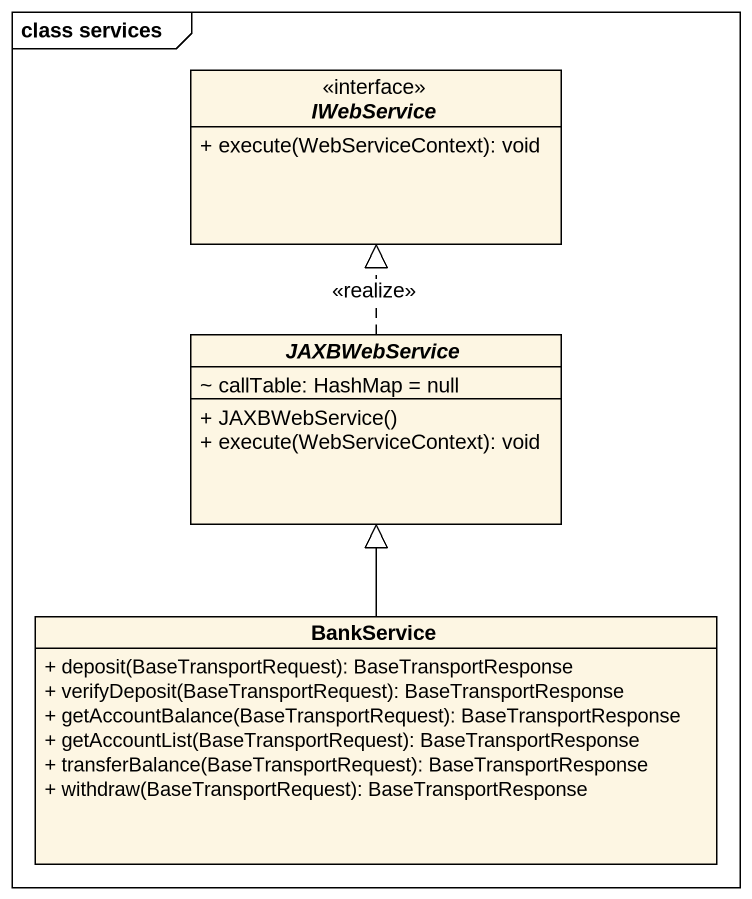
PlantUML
@startuml
mainframe class services
hide circle
hide empty members
skinparam classAttributeIconSize 0
interface IWebService <<interface>> {
  + execute(WebServiceContext): void
}
abstract class JAXBWebService {
  ~ callTable: HashMap = null
  + JAXBWebService()
  + execute(WebServiceContext): void
}
class BankService {
  + deposit(BaseTransportRequest): BaseTransportResponse
  + verifyDeposit(BaseTransportRequest): BaseTransportResponse
  + getAccountBalance(BaseTransportRequest): BaseTransportResponse
  + getAccountList(BaseTransportRequest): BaseTransportResponse
  + transferBalance(BaseTransportRequest): BaseTransportResponse
  + withdraw(BaseTransportRequest): BaseTransportResponse
}
JAXBWebService .up.|> IWebService : <<realize>>
BankService -up-|> JAXBWebService
@enduml
